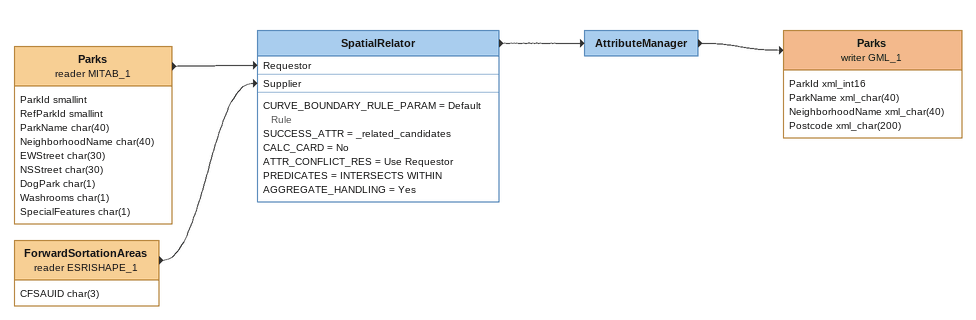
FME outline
Parks (reader MITAB_1)
    attributes: ParkId smallint, RefParkId smallint, ParkName char(40), NeighborhoodName char(40), EWStreet char(30), NSStreet char(30), DogPark char(1), Washrooms char(1), SpecialFeatures char(1)
    -> SpatialRelator [Requestor]
ForwardSortationAreas (reader ESRISHAPE_1)
    attributes: CFSAUID char(3)
    -> SpatialRelator [Supplier]
SpatialRelator
    CURVE_BOUNDARY_RULE_PARAM = Default Rule
    SUCCESS_ATTR = _related_candidates
    CALC_CARD = No
    ATTR_CONFLICT_RES = Use Requestor
    PREDICATES = INTERSECTS WITHIN
    AGGREGATE_HANDLING = Yes
    -> AttributeManager
AttributeManager
    -> Parks (writer GML_1)
Parks (writer GML_1)
    attributes: ParkId xml_int16, ParkName xml_char(40), NeighborhoodName xml_char(40), Postcode xml_char(200)
